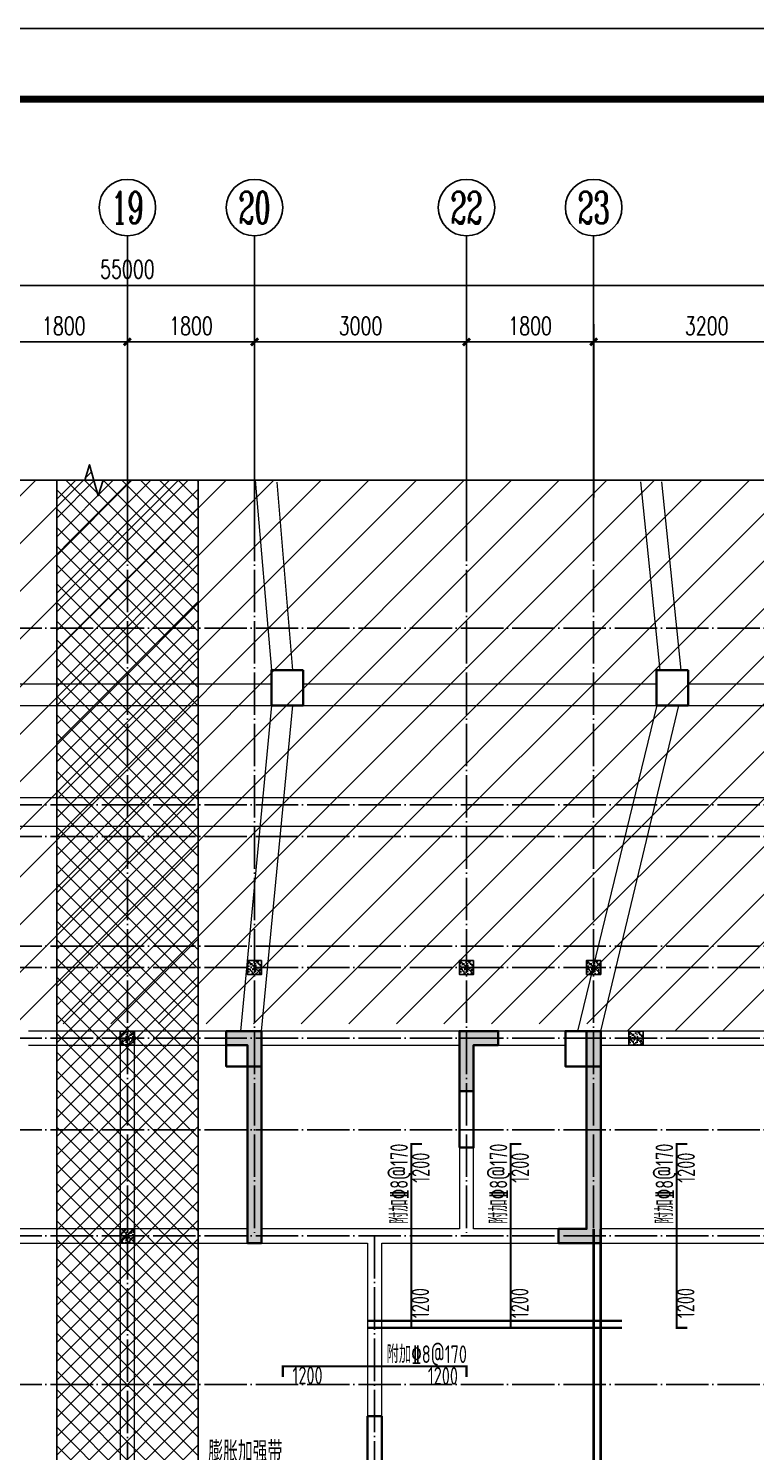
# Model space of a CAD drawing. Extents: x 393367 to 3005760, y 4998 to 826018.
# Drawn here: x 2518811 to 2529102, y 567227 to 587362 of the extents above; entities that cross this region are included whole.
import ezdxf
from ezdxf.enums import TextEntityAlignment as Align

# ---------------------------------------------------------------- set-up
doc = ezdxf.new("R2010")
doc.units = 0
doc.header["$LTSCALE"] = 1000
for name, pattern in [('DASH', [0.35, 0.25, -0.1]), ('DOTE', [2.42, 2, -0.2, 0.02, -0.2]), ('虚线', [500, 300, -200])]:
    doc.linetypes.add(name, pattern=pattern)
doc.layers.get('0').update_dxf_attribs({"linetype": 'CONTINUOUS'})
doc.layers.get('Defpoints').update_dxf_attribs({"linetype": 'CONTINUOUS'})
for name, color, linetype in [('-TK', 7, 'CONTINUOUS'), ('AXIS', 3, 'CONTINUOUS'), ('AXIS_TEXT', 7, 'CONTINUOUS'), ('BEAM_CONT', 4, 'CONTINUOUS'), ('COLU', 7, 'CONTINUOUS'), ('DOTE', 8, 'DOTE'), ('S-填充', 251, 'CONTINUOUS'), ('S-板负筋', 13, 'CONTINUOUS'), ('S-板负筋文字', 4, 'CONTINUOUS'), ('S-板负筋标注', 7, 'CONTINUOUS'), ('S-构造柱', 212, 'CONTINUOUS'), ('S-楼板文字', 7, 'CONTINUOUS'), ('S-砼墙', 150, 'CONTINUOUS'), ('S-砼墙填充', 251, 'CONTINUOUS'), ('THIN', 7, 'CONTINUOUS'), ('后浇带', 8, 'CONTINUOUS'), ('板面附加钢筋', 4, 'CONTINUOUS')]:
    doc.layers.add(name, color=color, linetype=linetype)
doc.layers.add('yichutu', color=7, linetype='CONTINUOUS', true_color=0xffffff, plot=False)
doc.layers.add('砼梁虚线', color=4, linetype='虚线', lineweight=18)
doc.styles.add('_TCH_AXIS', font='COMPLEX', dxfattribs={"bigfont": 'GBCBIG'})
doc.styles.add('_TCH_DIM_T3', font='SIMPLEX', dxfattribs={"width": 0.705882, "bigfont": 'GBCBIG'})
doc.styles.add('COMPLEX', font='COMPLEX')
doc.styles.add('TSSD_Rein', font='Tssdeng.shx', dxfattribs={"width": 0.7, "bigfont": 'hztxt.shx'})
doc.dimstyles.new('_TCH_ARCH&&100', dxfattribs={"dimtxt": 255, "dimasz": 100, "dimexe": 250, "dimexo": 300, "dimgap": 100, "dimtad": 1, "dimdec": 0, "dimzin": 0, "dimdsep": 46, "dimtxsty": '_TCH_DIM_T3', "dimblk": 'ARCHTICK', "dimcen": 0.09, "dimclrt": 7, "dimazin": 2, "dimtfac": 1, "dimtdec": 0, "dimtix": 1, "dimtmove": 2, "dimatfit": 3, "dimldrblk": 'ARCHTICK', "dimfxl": 1, "dimtolj": 1, "dimtzin": 0, "dimarcsym": 0})
pattern_1 = [(220, (2674500.22, 3851650.44), (9.4128202, -107.5890274), [11.25, -123.75]), (275, (2674500.22, 3851650.44), (-112.82882, 20.8127), [9, -99]), (169.5486, (2674501, 3851641.47), (-103.4159313, -86.7764073), [9.5610285, -105.1713168]), (223.8158, (2674470.22, 3851650.44), (24.827852, -160.0861573), [16.875, -185.625]), (173.3644, (2674472.29, 3851637.1), (-146.117681, -140.199406), [14.341543, -157.75695]), (278.8158, (2674470.22, 3851650.44), (-146.11779, -140.199292), [13.5, -148.5]), (249, (2674477.72, 3851635.44), (60.3928336, -89.5360578), [11.25, -123.75]), (304, (2674477.72, 3851635.44), (-108.7725068, -36.4972998), [9, -99]), (198.5486, (2674482.75, 3851627.98), (-48.3795745, -126.0333943), [9.5610285, -105.1713168]), (232.5, (2674500.217, 3851650.44), (-49.93407807, -1.8239783), [0, -97.8, 0, -100.5, 0, -99.375]), (262.5, (2674500.22, 3851650.44), (-59.1617568, -39.4604306), [0, -57.3, 0, -95.55, 0, -37.875]), (302.5, (2674500.217, 3851683.89), (3.38323076, -80.07336543), [0, -37.5, 0, -117, 0, -155.25]), (312.5, (2674500.22, 3851698.89), (-15.0157473, -87.4779254), [0, -48.75, 0, -77.7, 0, -110.25]), (225, (2674500.22, 3851650.44), (-53.0330086, 53.0330086), [])]
pattern_2 = [(220, (2674500.22, 3848850.44), (9.4128202, -107.5890274), [11.25, -123.75]), (275, (2674500.22, 3848850.44), (-112.82882, 20.8127), [9, -99]), (169.5486, (2674501, 3848841.48), (-103.4159313, -86.7764073), [9.5610285, -105.1713168]), (223.8158, (2674470.22, 3848850.44), (24.827852, -160.0861573), [16.875, -185.625]), (173.3644, (2674472.29, 3848837.1), (-146.117681, -140.199406), [14.341543, -157.75695]), (278.8158, (2674470.22, 3848850.44), (-146.11779, -140.199292), [13.5, -148.5]), (249, (2674477.72, 3848835.44), (60.3928336, -89.5360578), [11.25, -123.75]), (304, (2674477.72, 3848835.44), (-108.7725068, -36.4972998), [9, -99]), (198.5486, (2674482.75, 3848827.98), (-48.3795745, -126.0333943), [9.5610285, -105.1713168]), (232.5, (2674500.217, 3848850.444), (-49.93407807, -1.8239783), [0, -97.8, 0, -100.5, 0, -99.375]), (262.5, (2674500.22, 3848850.444), (-59.1617568, -39.4604306), [0, -57.3, 0, -95.55, 0, -37.875]), (302.5, (2674500.217, 3848883.894), (3.38323076, -80.07336543), [0, -37.5, 0, -117, 0, -155.25]), (312.5, (2674500.22, 3848898.894), (-15.0157473, -87.4779254), [0, -48.75, 0, -77.7, 0, -110.25]), (225, (2674500.22, 3848850.444), (-53.0330086, 53.0330086), [])]
pattern_3 = [(320, (2370721.21, 3852650.44), (-9.4128202, -107.5890274), [11.25, -123.75]), (265, (2370721.21, 3852650.44), (112.82882, 20.8127), [9, -99]), (10.4514, (2370720.42, 3852641.47), (103.4159313, -86.7764073), [9.5610285, -105.1713168]), (316.1842, (2370751.21, 3852650.44), (-24.827852, -160.0861573), [16.875, -185.625]), (6.6356, (2370749.14, 3852637.1), (146.117681, -140.199406), [14.341543, -157.75695]), (261.1842, (2370751.21, 3852650.44), (146.11779, -140.199292), [13.5, -148.5]), (291, (2370743.71, 3852635.44), (-60.3928336, -89.5360578), [11.25, -123.75]), (236, (2370743.71, 3852635.44), (108.7725068, -36.4972998), [9, -99]), (341.4514, (2370738.68, 3852627.98), (48.3795745, -126.0333943), [9.5610285, -105.1713168]), (307.5, (2370721.21, 3852650.44), (49.93407807, -1.8239783), [0, -97.8, 0, -100.5, 0, -99.375]), (277.5, (2370721.21, 3852650.44), (59.1617568, -39.4604306), [0, -57.3, 0, -95.55, 0, -37.875]), (237.5, (2370721.21, 3852683.89), (-3.38323076, -80.07336543), [0, -37.5, 0, -117, 0, -155.25]), (227.5, (2370721.21, 3852698.89), (15.0157473, -87.4779254), [0, -48.75, 0, -77.7, 0, -110.25]), (315, (2370721.21, 3852650.44), (53.0330086, 53.0330086), [])]
pattern_4 = [(320, (2372521.21, 3852650.44), (-9.4128202, -107.5890274), [11.25, -123.75]), (265, (2372521.21, 3852650.44), (112.82882, 20.8127), [9, -99]), (10.4514, (2372520.42, 3852641.48), (103.4159313, -86.7764073), [9.5610285, -105.1713168]), (316.1842, (2372551.21, 3852650.44), (-24.827852, -160.0861573), [16.875, -185.625]), (6.6356, (2372549.14, 3852637.1), (146.117681, -140.199406), [14.341543, -157.75695]), (261.1842, (2372551.21, 3852650.44), (146.11779, -140.199292), [13.5, -148.5]), (291, (2372543.71, 3852635.44), (-60.3928336, -89.5360578), [11.25, -123.75]), (236, (2372543.71, 3852635.44), (108.7725068, -36.4972998), [9, -99]), (341.4514, (2372538.68, 3852627.98), (48.3795745, -126.0333943), [9.5610285, -105.1713168]), (307.5, (2372521.21, 3852650.444), (49.93407807, -1.8239783), [0, -97.8, 0, -100.5, 0, -99.375]), (277.5, (2372521.21, 3852650.444), (59.1617568, -39.4604306), [0, -57.3, 0, -95.55, 0, -37.875]), (237.5, (2372521.21, 3852683.894), (-3.38323076, -80.07336543), [0, -37.5, 0, -117, 0, -155.25]), (227.5, (2372521.21, 3852698.894), (15.0157473, -87.4779254), [0, -48.75, 0, -77.7, 0, -110.25]), (315, (2372521.21, 3852650.444), (53.0330086, 53.0330086), [])]
pattern_5 = [(320, (2373121.21, 3851650.45), (-9.4128202, -107.5890274), [11.25, -123.75]), (265, (2373121.21, 3851650.45), (112.82882, 20.8127), [9, -99]), (10.4514, (2373120.42, 3851641.48), (103.4159313, -86.7764073), [9.5610285, -105.1713168]), (316.1842, (2373151.21, 3851650.45), (-24.827852, -160.0861573), [16.875, -185.625]), (6.6356, (2373149.14, 3851637.1), (146.117681, -140.199406), [14.341543, -157.75695]), (261.1842, (2373151.21, 3851650.45), (146.11779, -140.199292), [13.5, -148.5]), (291, (2373143.71, 3851635.45), (-60.3928336, -89.5360578), [11.25, -123.75]), (236, (2373143.71, 3851635.45), (108.7725068, -36.4972998), [9, -99]), (341.4514, (2373138.68, 3851627.99), (48.3795745, -126.0333943), [9.5610285, -105.1713168]), (307.5, (2373121.21, 3851650.448), (49.93407807, -1.8239783), [0, -97.8, 0, -100.5, 0, -99.375]), (277.5, (2373121.21, 3851650.45), (59.1617568, -39.4604306), [0, -57.3, 0, -95.55, 0, -37.875]), (237.5, (2373121.21, 3851683.898), (-3.38323076, -80.07336543), [0, -37.5, 0, -117, 0, -155.25]), (227.5, (2373121.21, 3851698.9), (15.0157473, -87.4779254), [0, -48.75, 0, -77.7, 0, -110.25]), (315, (2373121.21, 3851650.45), (53.0330086, 53.0330086), [])]
pattern_6 = [(320, (2367721.21, 3852650.44), (-9.4128202, -107.5890274), [11.25, -123.75]), (265, (2367721.21, 3852650.44), (112.82882, 20.8127), [9, -99]), (10.4514, (2367720.42, 3852641.47), (103.4159313, -86.7764073), [9.5610285, -105.1713168]), (316.1842, (2367751.21, 3852650.44), (-24.827852, -160.0861573), [16.875, -185.625]), (6.6356, (2367749.14, 3852637.1), (146.117681, -140.199406), [14.341543, -157.75695]), (261.1842, (2367751.21, 3852650.44), (146.11779, -140.199292), [13.5, -148.5]), (291, (2367743.71, 3852635.44), (-60.3928336, -89.5360578), [11.25, -123.75]), (236, (2367743.71, 3852635.44), (108.7725068, -36.4972998), [9, -99]), (341.4514, (2367738.68, 3852627.97), (48.3795745, -126.0333943), [9.5610285, -105.1713168]), (307.5, (2367721.21, 3852650.436), (49.93407807, -1.8239783), [0, -97.8, 0, -100.5, 0, -99.375]), (277.5, (2367721.21, 3852650.436), (59.1617568, -39.4604306), [0, -57.3, 0, -95.55, 0, -37.875]), (237.5, (2367721.21, 3852683.886), (-3.38323076, -80.07336543), [0, -37.5, 0, -117, 0, -155.25]), (227.5, (2367721.21, 3852698.886), (15.0157473, -87.4779254), [0, -48.75, 0, -77.7, 0, -110.25]), (315, (2367721.21, 3852650.436), (53.0330086, 53.0330086), [])]

# ---------------------------------------------------------------- blocks, each defined once
blk = doc.blocks.new('A1')
blk.add_lwpolyline([(0, 59400), (0, 0), (84100, 0), (84100, 59400)], close=True)
at = {"const_width": 100}
blk.add_lwpolyline([(2500, 58400), (2500, 1000), (83100, 1000), (83100, 58400)], close=True, dxfattribs=at)
blk = doc.blocks.new('_ArchTick')
at = {"color": 0, "linetype": 'ByBlock', "const_width": 0.4}
blk.add_lwpolyline([(-0.5, -0.5), (0.5, 0.5)], dxfattribs=at)
blk = doc.blocks.new('*D2491')
at = {"layer": 'AXIS', "color": 0, "lineweight": -2}
for p, q in [((2526811, 580727), (2526811, 583177)), ((2530011, 580727), (2530011, 583177)), ((2526811, 582927), (2530011, 582927))]:
    blk.add_line(p, q, dxfattribs=at)
at = {"layer": 'Defpoints', "color": 0}
for p in [(2530011, 582927), (2526811, 580427), (2530011, 580427)]:
    blk.add_point(p, dxfattribs=at)
at = {"layer": 'AXIS', "color": 0, "lineweight": -2, "xscale": 100, "yscale": 100, "zscale": 100, "rotation": 180}
blk.add_blockref('_ArchTick', (2526811, 582927), dxfattribs=at)
at = {"layer": 'AXIS', "color": 0, "lineweight": -2, "xscale": 100, "yscale": 100, "zscale": 100}
blk.add_blockref('_ArchTick', (2530011, 582927), dxfattribs=at)
at = {"layer": 'AXIS', "color": 7, "insert": (2528411, 583154), "char_height": 255, "attachment_point": 5, "style": '_TCH_DIM_T3'}
blk.add_mtext('\\A1;3200', dxfattribs=at)
blk = doc.blocks.new('*D2492')
at = {"layer": 'AXIS', "color": 0, "lineweight": -2}
for p, q in [((2525011, 580727), (2525011, 583177)), ((2526811, 580727), (2526811, 583177)), ((2525011, 582927), (2526811, 582927))]:
    blk.add_line(p, q, dxfattribs=at)
at = {"layer": 'Defpoints', "color": 0}
for p in [(2526811, 582927), (2525011, 580427), (2526811, 580427)]:
    blk.add_point(p, dxfattribs=at)
at = {"layer": 'AXIS', "color": 0, "lineweight": -2, "xscale": 100, "yscale": 100, "zscale": 100, "rotation": 180}
blk.add_blockref('_ArchTick', (2525011, 582927), dxfattribs=at)
at = {"layer": 'AXIS', "color": 0, "lineweight": -2, "xscale": 100, "yscale": 100, "zscale": 100}
blk.add_blockref('_ArchTick', (2526811, 582927), dxfattribs=at)
at = {"layer": 'AXIS', "color": 7, "insert": (2525911, 583154), "char_height": 255, "attachment_point": 5, "style": '_TCH_DIM_T3'}
blk.add_mtext('\\A1;1800', dxfattribs=at)
blk = doc.blocks.new('*D2493')
at = {"layer": 'AXIS', "color": 0, "lineweight": -2}
for p, q in [((2522011, 580727), (2522011, 583177)), ((2525011, 580727), (2525011, 583177)), ((2522011, 582927), (2525011, 582927))]:
    blk.add_line(p, q, dxfattribs=at)
at = {"layer": 'Defpoints', "color": 0}
for p in [(2525011, 582927), (2522011, 580427), (2525011, 580427)]:
    blk.add_point(p, dxfattribs=at)
at = {"layer": 'AXIS', "color": 0, "lineweight": -2, "xscale": 100, "yscale": 100, "zscale": 100, "rotation": 180}
blk.add_blockref('_ArchTick', (2522011, 582927), dxfattribs=at)
at = {"layer": 'AXIS', "color": 0, "lineweight": -2, "xscale": 100, "yscale": 100, "zscale": 100}
blk.add_blockref('_ArchTick', (2525011, 582927), dxfattribs=at)
at = {"layer": 'AXIS', "color": 7, "insert": (2523511, 583154), "char_height": 255, "attachment_point": 5, "style": '_TCH_DIM_T3'}
blk.add_mtext('\\A1;3000', dxfattribs=at)
blk = doc.blocks.new('*D2494')
at = {"layer": 'AXIS', "color": 0, "lineweight": -2}
for p, q in [((2520211, 580727), (2520211, 583177)), ((2522011, 580727), (2522011, 583177)), ((2520211, 582927), (2522011, 582927))]:
    blk.add_line(p, q, dxfattribs=at)
at = {"layer": 'Defpoints', "color": 0}
for p in [(2522011, 582927), (2520211, 580427), (2522011, 580427)]:
    blk.add_point(p, dxfattribs=at)
at = {"layer": 'AXIS', "color": 0, "lineweight": -2, "xscale": 100, "yscale": 100, "zscale": 100, "rotation": 180}
blk.add_blockref('_ArchTick', (2520211, 582927), dxfattribs=at)
at = {"layer": 'AXIS', "color": 0, "lineweight": -2, "xscale": 100, "yscale": 100, "zscale": 100}
blk.add_blockref('_ArchTick', (2522011, 582927), dxfattribs=at)
at = {"layer": 'AXIS', "color": 7, "insert": (2521111, 583154), "char_height": 255, "attachment_point": 5, "style": '_TCH_DIM_T3'}
blk.add_mtext('\\A1;1800', dxfattribs=at)
blk = doc.blocks.new('*D2538')
at = {"layer": 'AXIS', "color": 0, "lineweight": -2}
for p, q in [((2518411, 580727), (2518411, 583177)), ((2520211, 580727), (2520211, 583177)), ((2518411, 582927), (2520211, 582927))]:
    blk.add_line(p, q, dxfattribs=at)
at = {"layer": 'Defpoints', "color": 0}
for p in [(2520211, 582927), (2518411, 580427), (2520211, 580427)]:
    blk.add_point(p, dxfattribs=at)
at = {"layer": 'AXIS', "color": 0, "lineweight": -2, "xscale": 100, "yscale": 100, "zscale": 100, "rotation": 180}
blk.add_blockref('_ArchTick', (2518411, 582927), dxfattribs=at)
at = {"layer": 'AXIS', "color": 0, "lineweight": -2, "xscale": 100, "yscale": 100, "zscale": 100}
blk.add_blockref('_ArchTick', (2520211, 582927), dxfattribs=at)
at = {"layer": 'AXIS', "color": 7, "insert": (2519311, 583154), "char_height": 255, "attachment_point": 5, "style": '_TCH_DIM_T3'}
blk.add_mtext('\\A1;1800', dxfattribs=at)
blk = doc.blocks.new('*D2539')
at = {"layer": 'AXIS', "color": 0, "lineweight": -2}
for p, q in [((2492711, 580727), (2492711, 583977)), ((2547711, 580727), (2547711, 583977)), ((2492711, 583727), (2547711, 583727))]:
    blk.add_line(p, q, dxfattribs=at)
at = {"layer": 'Defpoints', "color": 0}
for p in [(2547711, 583727), (2492711, 580427), (2547711, 580427)]:
    blk.add_point(p, dxfattribs=at)
at = {"layer": 'AXIS', "color": 0, "lineweight": -2, "xscale": 100, "yscale": 100, "zscale": 100, "rotation": 180}
blk.add_blockref('_ArchTick', (2492711, 583727), dxfattribs=at)
at = {"layer": 'AXIS', "color": 0, "lineweight": -2, "xscale": 100, "yscale": 100, "zscale": 100}
blk.add_blockref('_ArchTick', (2547711, 583727), dxfattribs=at)
at = {"layer": 'AXIS', "color": 7, "insert": (2520211, 583954), "char_height": 255, "attachment_point": 5, "style": '_TCH_DIM_T3'}
blk.add_mtext('\\A1;55000', dxfattribs=at)
blk = doc.blocks.new('_axiso')
blk.add_circle((0, 0), 0.5)
at = {"layer": 'AXIS_TEXT', "style": 'COMPLEX', "width": 1.041667}
blk.add_attdef('A', text='', height=0.56, dxfattribs=at).set_placement((-0.25, -0.28), (0.25, -0.28), align=Align.FIT)
blk = doc.blocks.new('A$C36D82429')
at = {"layer": 'S-填充', "linetype": 'ByBlock'}
h = blk.add_hatch(dxfattribs=at)
h.set_pattern_fill('ANSI31', color=8, scale=150, style=0)
h.set_pattern_definition([(45, (-2360954.8, -642363.44), (-336.759605, 336.759605), [])])
h.paths.add_polyline_path([(17734, 10700), (20159, 10700), (20159, 9500), (36559, 9500), (36559, 9400), (39559, 9400), (39559, 10700), (42059, 10700), (42059, 14100), (45059, 14100), (45059, 10700), (47609, 10700), (47609, 9500), (58490, 9500), (58490, 13066), (58270, 13136), (58710, 13256), (58490, 13326), (58490, 17193), (29515, 17193), (29445, 16973), (29325, 17413), (29255, 17193), (280, 17193), (280, 10955), (500, 10885), (60, 10765), (280, 10695), (280, 4457), (2359, 4457), (2359, 9500), (9159, 9500), (9159, 9400), (12159, 9400), (12159, 10700), (14659, 10700), (14659, 14500), (14984, 14500), (14984, 14200), (17734, 14200)])
at = {"layer": 'S-砼墙填充'}
for points in [[(31759, 6400), (31759, 9400), (31259, 9400), (31259, 9200), (31559, 9200), (31559, 6400)], [(34759, 8550), (34759, 9200), (35109, 9200), (35109, 9400), (34559, 9400), (34559, 8550)], [(36559, 6400), (36559, 9400), (36359, 9400), (36359, 6600), (35959, 6600), (35959, 6400)]]:
    blk.add_hatch(color=142, dxfattribs=at).paths.add_polyline_path(points)
at = {"layer": 'COLU', "lineweight": 35}
for points in [[(32348, 14507), (31898, 14507), (31898, 14007), (32348, 14007)], [(37798, 14507), (37348, 14507), (37348, 14007), (37798, 14007)], [(31759, 9400), (31259, 9400), (31259, 8900), (31759, 8900)], [(36559, 9400), (36059, 9400), (36059, 8900), (36559, 8900)]]:
    blk.add_lwpolyline(points, close=True, dxfattribs=at)
at = {"layer": 'S-砼墙', "color": 150, "lineweight": 35}
for points in [[(31759, 6400), (31759, 9400), (31259, 9400), (31259, 9200), (31559, 9200), (31559, 6400)], [(34759, 8550), (34759, 9200), (35109, 9200), (35109, 9400), (34559, 9400), (34559, 8550)], [(36559, 6400), (36559, 9400), (36359, 9400), (36359, 6600), (35959, 6600), (35959, 6400)]]:
    blk.add_lwpolyline(points, close=True, dxfattribs=at)
at = {"layer": 'S-砼墙', "color": 40, "lineweight": 35}
blk.add_lwpolyline([(34559, 7750), (34559, 9400), (35109, 9400), (35109, 9200), (34759, 9200), (34759, 7750)], close=True, dxfattribs=at)
blk.add_lwpolyline([(53659, 2100), (46859, 2100), (46859, 5100), (46659, 5100), (46659, 900), (46659, 900), (46659, 900), (40459, 900), (40459, 900), (40459, 900), (40459, 5100), (40259, 5100), (40259, 2100), (33459, 2100), (33459, 3950), (33259, 3950), (33259, 2100), (26459, 2100)], dxfattribs=at)
at = {"layer": 'THIN'}
blk.add_lwpolyline([(58770, 17193), (29515, 17193), (29445, 16973), (29325, 17413), (29255, 17193), (0, 17193)], dxfattribs=at)
at = {"layer": '砼梁虚线', "lineweight": 18}
for p, q in [((31670, 17193), (31898, 14507)), ((32202, 14507), (31977, 17165)), ((37122, 17169), (37396, 14507)), ((37698, 14507), (37424, 17169)), ((31898, 14307), (26898, 14307)), ((37348, 14307), (32348, 14307)), ((41809, 14307), (37798, 14308)), ((26898, 14007), (31898, 14007)), ((31898, 14007), (31458, 9400)), ((31759, 9400), (32202, 14007)), ((32348, 14007), (37348, 14007)), ((37351, 14011), (36230, 9400)), ((36559, 9400), (37663, 14007)), ((37798, 14008), (41809, 14007)), ((40959, 12700), (17909, 12700)), ((17909, 12300), (40959, 12300)), ((29859, 9400), (28459, 9400)), ((31259, 9400), (29859, 9400)), ((34559, 9400), (31759, 9400)), ((36059, 9400), (35109, 9400)), ((39559, 9400), (36559, 9400)), ((28459, 9200), (29759, 9200)), ((29759, 9200), (29759, 6600)), ((29959, 6600), (29959, 9200)), ((29959, 9200), (31259, 9200)), ((31759, 9200), (34559, 9200)), ((35109, 9200), (36059, 9200)), ((36559, 9200), (39559, 9200)), ((34559, 7750), (34559, 6600)), ((34759, 6600), (34759, 7750)), ((29759, 6600), (28159, 6600)), ((31559, 6600), (29959, 6600)), ((33359, 6600), (31759, 6600)), ((34559, 6600), (33359, 6600)), ((35959, 6600), (34759, 6600)), ((40259, 6600), (36559, 6600)), ((28159, 6400), (29759, 6400)), ((29759, 6400), (29759, 2100)), ((29959, 2100), (29959, 6400)), ((29959, 6400), (31559, 6400)), ((31759, 6400), (33259, 6400)), ((33259, 6400), (33259, 3950)), ((33459, 3950), (33459, 6400)), ((33459, 6400), (34659, 6400)), ((34659, 6400), (35959, 6400)), ((36559, 6400), (40259, 6400))]:
    blk.add_line(p, q, dxfattribs=at)
blk = doc.blocks.new('yct-841-594-84100-59400-100-1000')
at = {"layer": 'yichutu', "color": 7, "true_color": 0xffffff}
blk.add_lwpolyline([(0, 0), (0, 59400), (84100, 59400), (84100, 0)], close=True, dxfattribs=at)

msp = doc.modelspace()

# ---------------------------------------------------------------- hatches: boundary and pattern name
at = {"layer": 'S-构造柱'}
h = msp.add_hatch(dxfattribs=at)
h.set_pattern_fill('ARMORED', color=256, scale=15, angle=-90, style=0)
h.set_pattern_definition(pattern_6)
h.paths.add_polyline_path([(2522110.6172, 574176.98202), (2522110.6172, 573976.98202), (2521910.61754, 573976.98202), (2521910.61754, 574176.98202)])
h = msp.add_hatch(dxfattribs=at)
h.set_pattern_fill('ARMORED', color=256, scale=15, angle=-90, style=0)
h.set_pattern_definition(pattern_6)
h.paths.add_polyline_path([(2522110.6172, 574176.98202), (2522110.6172, 573976.98202), (2521910.61754, 573976.98202), (2521910.61754, 574176.98202)])
h = msp.add_hatch(dxfattribs=at)
h.set_pattern_fill('ARMORED', color=256, scale=15, angle=-90, style=0)
h.set_pattern_definition(pattern_3)
h.paths.add_polyline_path([(2525110.61754, 574176.98598), (2525110.61754, 573976.98598), (2524910.61787, 573976.98598), (2524910.61787, 574176.98598)])
h = msp.add_hatch(dxfattribs=at)
h.set_pattern_fill('ARMORED', color=256, scale=15, angle=-90, style=0)
h.set_pattern_definition(pattern_3)
h.paths.add_polyline_path([(2525110.61754, 574176.98598), (2525110.61754, 573976.98598), (2524910.61787, 573976.98598), (2524910.61787, 574176.98598)])
h = msp.add_hatch(dxfattribs=at)
h.set_pattern_fill('ARMORED', color=256, scale=15, angle=-90, style=0)
h.set_pattern_definition(pattern_4)
h.paths.add_polyline_path([(2526910.61754, 574176.98994), (2526910.61754, 573976.98994), (2526710.61787, 573976.98994), (2526710.61787, 574176.98994)])
h = msp.add_hatch(dxfattribs=at)
h.set_pattern_fill('ARMORED', color=256, scale=15, angle=-90, style=0)
h.set_pattern_definition(pattern_4)
h.paths.add_polyline_path([(2526910.61754, 574176.98994), (2526910.61754, 573976.98994), (2526710.61787, 573976.98994), (2526710.61787, 574176.98994)])
h = msp.add_hatch(dxfattribs=at)
h.set_pattern_fill('ARMORED', color=256, scale=15, angle=-90, style=0)
h.set_pattern_definition(pattern_1)
h.paths.add_polyline_path([(2520110.80895, 573176.98598), (2520110.80895, 572976.98598), (2520310.80861, 572976.98598), (2520310.80861, 573176.98598)])
h = msp.add_hatch(dxfattribs=at)
h.set_pattern_fill('ARMORED', color=256, scale=15, angle=-90, style=0)
h.set_pattern_definition(pattern_1)
h.paths.add_polyline_path([(2520110.80895, 573176.98598), (2520110.80895, 572976.98598), (2520310.80861, 572976.98598), (2520310.80861, 573176.98598)])
h = msp.add_hatch(dxfattribs=at)
h.set_pattern_fill('ARMORED', color=256, scale=15, angle=-90, style=0)
h.set_pattern_definition(pattern_5)
h.paths.add_polyline_path([(2527510.61754, 573176.99389), (2527510.61754, 572976.99389), (2527310.61787, 572976.99389), (2527310.61787, 573176.99389)])
h = msp.add_hatch(dxfattribs=at)
h.set_pattern_fill('ARMORED', color=256, scale=15, angle=-90, style=0)
h.set_pattern_definition(pattern_5)
h.paths.add_polyline_path([(2527510.61754, 573176.99389), (2527510.61754, 572976.99389), (2527310.61787, 572976.99389), (2527310.61787, 573176.99389)])
h = msp.add_hatch(dxfattribs=at)
h.set_pattern_fill('ARMORED', color=256, scale=15, angle=-90, style=0)
h.set_pattern_definition(pattern_2)
h.paths.add_polyline_path([(2520110.80893, 570376.99003), (2520110.80893, 570176.99003), (2520310.80859, 570176.99003), (2520310.80859, 570376.99003)])
h = msp.add_hatch(dxfattribs=at)
h.set_pattern_fill('ARMORED', color=256, scale=15, angle=-90, style=0)
h.set_pattern_definition(pattern_2)
h.paths.add_polyline_path([(2520110.80893, 570376.99003), (2520110.80893, 570176.99003), (2520310.80859, 570176.99003), (2520310.80859, 570376.99003)])
at = {"layer": '后浇带'}
h = msp.add_hatch(dxfattribs=at)
h.set_pattern_fill('ANSI37', color=144, scale=1500, angle=90, style=0)
h.set_pattern_definition([(135, (1418974.19, -620829.43), (-132.582521, -132.582521), []), (225, (1418974.19, -620829.43), (132.582521, -132.582521), [])])
h.paths.add_polyline_path([(2519210.61764, 564976.98971), (2519210.61754, 580969.56799), (2521210.61754, 580969.56799), (2521210.61765, 564976.98971)])

# ---------------------------------------------------------------- linework, layer by layer
at = {"layer": 'AXIS'}
for p, q in [((2520210.61754, 580426.98994), (2520210.61754, 584426.98994)), ((2522010.61754, 580426.98994), (2522010.61754, 584426.98994)), ((2525010.61754, 580426.98994), (2525010.61754, 584426.98994)), ((2526810.61754, 580426.98994), (2526810.61754, 584426.98994))]:
    msp.add_line(p, q, dxfattribs=at)
at = {"layer": 'DOTE', "linetype": 'DOTE', "ltscale": 0.3}
for p, q in [((2520210.61754, 580426.98994), (2520210.61754, 561876.98994)), ((2522010.61754, 580426.98994), (2522010.61754, 570276.98994)), ((2525010.61754, 580426.98994), (2525010.61754, 570276.98994)), ((2526810.61754, 580426.98994), (2526810.61754, 561876.98994)), ((2490810.61754, 578876.98994), (2549610.61754, 578876.98994)), ((2490810.61754, 576376.98994), (2549610.61754, 576376.98994)), ((2490810.61754, 575926.98994), (2549610.61754, 575926.98994)), ((2490810.61754, 574376.98994), (2549610.61754, 574376.98994)), ((2490810.61754, 574076.98994), (2549610.61754, 574076.98994)), ((2490810.61754, 573076.98994), (2549610.61754, 573076.98994)), ((2490810.61754, 571776.98994), (2549610.61754, 571776.98994)), ((2490810.61754, 570276.98994), (2549610.61754, 570276.98994)), ((2523710.61754, 570276.98994), (2523710.61754, 561876.98994)), ((2490810.61754, 568176.98994), (2549610.61754, 568176.98994))]:
    msp.add_line(p, q, dxfattribs=at)
at = {"layer": 'S-板负筋', "const_width": 30}
for points in [[(2524379.39401, 568976.9899), (2524229.39401, 568976.9899), (2524229.39401, 571576.9899), (2524379.39401, 571576.9899)], [(2525786.34706, 568976.9899), (2525636.34706, 568976.9899), (2525636.34706, 571576.9899), (2525786.34706, 571576.9899)], [(2528134.50885, 568976.9899), (2527984.50885, 568976.9899), (2527984.50885, 571576.9899), (2528134.50885, 571576.9899)], [(2522410.80931, 568281.55478), (2522410.80931, 568431.55478), (2525010.80931, 568431.55478), (2525010.80931, 568281.55478)]]:
    msp.add_lwpolyline(points, dxfattribs=at)
at = {"layer": 'S-构造柱'}
for points in [[(2522110.6172, 574176.98202), (2522110.6172, 573976.98202), (2521910.61754, 573976.98202), (2521910.61754, 574176.98202)], [(2522110.6172, 574176.98202), (2522110.6172, 573976.98202), (2521910.61754, 573976.98202), (2521910.61754, 574176.98202)], [(2525110.61754, 574176.98598), (2525110.61754, 573976.98598), (2524910.61787, 573976.98598), (2524910.61787, 574176.98598)], [(2525110.61754, 574176.98598), (2525110.61754, 573976.98598), (2524910.61787, 573976.98598), (2524910.61787, 574176.98598)], [(2526910.61754, 574176.98994), (2526910.61754, 573976.98994), (2526710.61787, 573976.98994), (2526710.61787, 574176.98994)], [(2526910.61754, 574176.98994), (2526910.61754, 573976.98994), (2526710.61787, 573976.98994), (2526710.61787, 574176.98994)], [(2520110.80895, 573176.98598), (2520110.80895, 572976.98598), (2520310.80861, 572976.98598), (2520310.80861, 573176.98598)], [(2520110.80895, 573176.98598), (2520110.80895, 572976.98598), (2520310.80861, 572976.98598), (2520310.80861, 573176.98598)], [(2527510.61754, 573176.99389), (2527510.61754, 572976.99389), (2527310.61787, 572976.99389), (2527310.61787, 573176.99389)], [(2527510.61754, 573176.99389), (2527510.61754, 572976.99389), (2527310.61787, 572976.99389), (2527310.61787, 573176.99389)], [(2520110.80893, 570376.99003), (2520110.80893, 570176.99003), (2520310.80859, 570176.99003), (2520310.80859, 570376.99003)], [(2520110.80893, 570376.99003), (2520110.80893, 570176.99003), (2520310.80859, 570176.99003), (2520310.80859, 570376.99003)]]:
    msp.add_lwpolyline(points, close=True, dxfattribs=at)
at = {"layer": '后浇带', "color": 144}
msp.add_lwpolyline([(2519210.61764, 564976.98971), (2519210.61754, 580969.56799), (2521210.61754, 580969.56799), (2521210.61765, 564976.98971)], close=True, dxfattribs=at)
at = {"layer": '板面附加钢筋', "color": 5, "linetype": 'DASH', "const_width": 35}
for points in [[(2526810.71474, 570376.96417), (2526810.71474, 565576.98971)], [(2526910.61754, 570376.96417), (2526910.61754, 565576.98971)], [(2523610.6192, 569076.98994), (2527210.61855, 569076.98994)], [(2523610.6192, 568976.98994), (2527210.61855, 568976.98994)]]:
    msp.add_lwpolyline(points, dxfattribs=at)

# ---------------------------------------------------------------- block references
at = {"layer": '-TK'}
msp.add_blockref('A1', (2480869.24175, 527962.12225), dxfattribs=at)
at = {"layer": 'AXIS'}
ref = msp.add_blockref('_axiso', (2520210.61754, 584826.98994), dxfattribs=dict(at, xscale=800, yscale=800, zscale=800))
ref.add_attrib('A', '19', dxfattribs={"layer": 'AXIS_TEXT', "height": 452.54834, "style": '_TCH_AXIS', "width": 0.724138}).set_placement((2519984.34337, 584600.71577), (2520436.89171, 584600.71577), align=Align.FIT)
ref = msp.add_blockref('_axiso', (2522010.61754, 584826.98994), dxfattribs=dict(at, xscale=800, yscale=800, zscale=800))
ref.add_attrib('A', '20', dxfattribs={"layer": 'AXIS_TEXT', "height": 452.54834, "style": '_TCH_AXIS', "width": 0.617647}).set_placement((2521784.34337, 584600.71577), (2522236.89171, 584600.71577), align=Align.FIT)
ref = msp.add_blockref('_axiso', (2525010.61754, 584826.98994), dxfattribs=dict(at, xscale=800, yscale=800, zscale=800))
ref.add_attrib('A', '22', dxfattribs={"layer": 'AXIS_TEXT', "height": 452.54834, "style": '_TCH_AXIS', "width": 0.617647}).set_placement((2524784.34337, 584600.71577), (2525236.89171, 584600.71577), align=Align.FIT)
ref = msp.add_blockref('_axiso', (2526810.61754, 584826.98994), dxfattribs=dict(at, xscale=800, yscale=800, zscale=800))
ref.add_attrib('A', '23', dxfattribs={"layer": 'AXIS_TEXT', "height": 452.54834, "style": '_TCH_AXIS', "width": 0.617647}).set_placement((2526584.34337, 584600.71577), (2527036.89171, 584600.71577), align=Align.FIT)
at = {"layer": 'BEAM_CONT'}
msp.add_blockref('A$C36D82429', (2490351.77234, 563776.9897), dxfattribs=at)
at = {"layer": 'yichutu'}
msp.add_blockref('yct-841-594-84100-59400-100-1000', (2480869.24175, 527962.12225), dxfattribs=at)

# ---------------------------------------------------------------- texts
at = {"layer": 'S-板负筋文字', "style": 'TSSD_Rein', "width": 0.7}
for p in [(2524181.54424, 570444.71486), (2525588.49729, 570444.71486), (2527936.65907, 570444.71486)]:
    msp.add_text('附加%%1328@170', height=250, rotation=90, dxfattribs=at).set_placement(p)
msp.add_text('附加%%1328@170', height=250, dxfattribs=at).set_placement((2523878.53426, 568479.40455))
at = {"layer": 'S-板负筋标注', "style": 'TSSD_Rein', "width": 0.7}
for p in [(2524238.87097, 571243.19367), (2525645.82402, 571243.19367), (2527993.9858, 571243.19367), (2524232.42286, 569327.32912), (2525639.37591, 569327.32912), (2527987.5377, 569327.32912)]:
    msp.add_text('1200', height=250, rotation=90, dxfattribs=at).set_placement(p, align=Align.TOP_CENTER)
for p in [(2522761.14852, 568428.52593), (2524677.01307, 568422.07783)]:
    msp.add_text('1200', height=250, dxfattribs=at).set_placement(p, align=Align.TOP_CENTER)
at = {"layer": 'S-楼板文字', "style": 'TSSD_Rein', "width": 0.7}
msp.add_text('膨胀加强带', height=300, dxfattribs=at).set_placement((2521354.98344, 567075.26527))

# ---------------------------------------------------------------- dimensions: what is measured, and where the dimension line sits
at = {"layer": 'AXIS'}
for p1, p2, distance, picture, middle in [((2492710.61754, 580426.98994), (2547710.61754, 580426.98994), 3300, '*D2539', (2520210.61754, 583954.48994)), ((2518410.61754, 580426.98994), (2520210.61754, 580426.98994), 2500, '*D2538', (2519310.61754, 583154.48994)), ((2520210.61754, 580426.98994), (2522010.61754, 580426.98994), 2500, '*D2494', (2521110.61754, 583154.48994)), ((2522010.61754, 580426.98994), (2525010.61754, 580426.98994), 2500, '*D2493', (2523510.61754, 583154.48994)), ((2525010.61754, 580426.98994), (2526810.61754, 580426.98994), 2500, '*D2492', (2525910.61754, 583154.48994)), ((2526810.61754, 580426.98994), (2530010.61754, 580426.98994), 2500, '*D2491', (2528410.61754, 583154.48994))]:
    dim = msp.add_aligned_dim(p1=p1, p2=p2, distance=distance, dimstyle='_TCH_ARCH&&100', dxfattribs=at)
    dim.commit()
    dim.dimension.update_dxf_attribs({"geometry": picture, "text_midpoint": middle})

doc.saveas('drawing.dxf')
